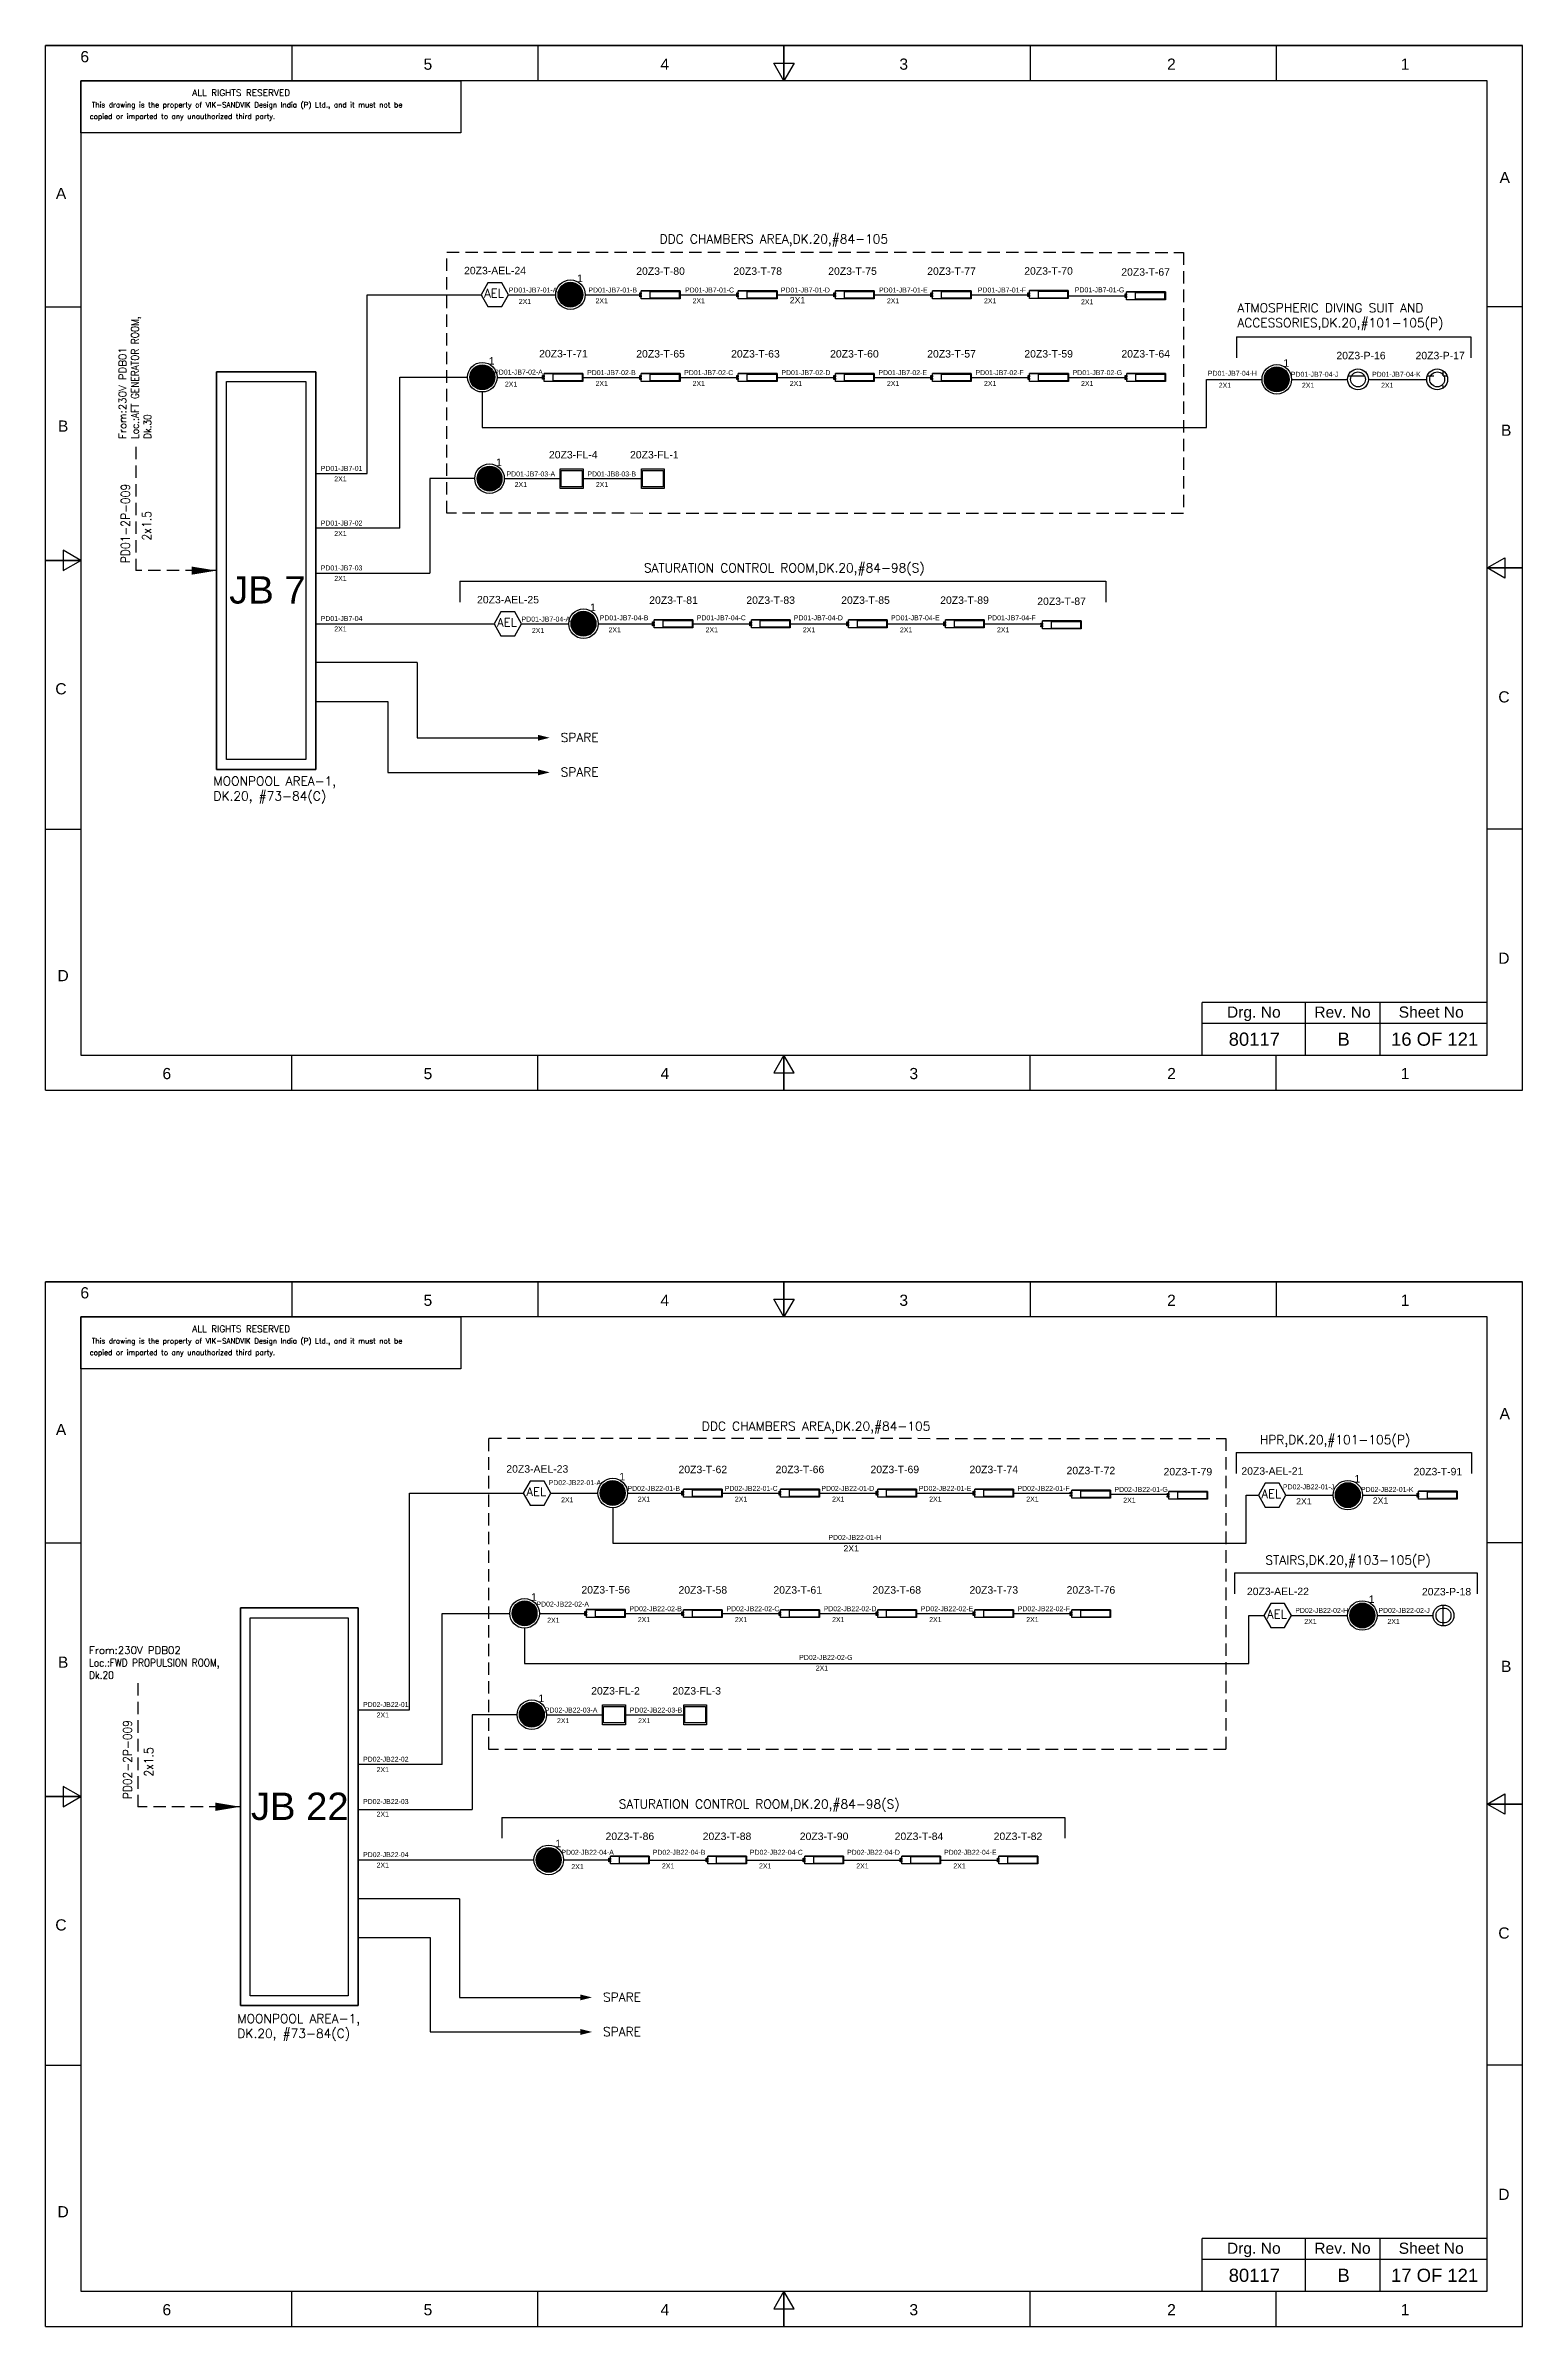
# Model space of a CAD drawing. Header units: inches. Extents: x -3311 to 1429, y -713 to 2436.
# Drawn here: x -1405.6 to -1108.6, y 1612.5 to 2071.1 of the extents above; entities that cross this region are included whole.
import ezdxf
from ezdxf.enums import TextEntityAlignment as Align

# ---------------------------------------------------------------- set-up
doc = ezdxf.new("R2010")
doc.units = ezdxf.units.IN
doc.linetypes.add('HIDDEN', pattern=[0.375, 0.25, -0.125])
doc.linetypes.add('SOLID', pattern=[0])
for name, color, linetype, lineweight in [('ELEC_TXT-025', 1, 'Continuous', 25), ('HEL-025', 1, 'Continuous', 25), ('HEL-035', 2, 'Continuous', 35)]:
    doc.layers.add(name, color=color, linetype=linetype, lineweight=lineweight)
doc.layers.add('LINE', color=3, linetype='SOLID')
doc.styles.add('_NORMAL', font='arial.ttf')
doc.styles.add('ROMANS', font='simplex.shx', dxfattribs={"width": 0.88})
doc.styles.get("Standard").update_dxf_attribs({"font": 'arial.ttf'})
doc.dimstyles.get("Standard").update_dxf_attribs({"dimtxt": 0.18, "dimasz": 0.18, "dimexe": 0.18, "dimexo": 0.0625, "dimgap": 0.09, "dimtad": 0, "dimtih": 1, "dimtoh": 1, "dimdec": 4, "dimzin": 0, "dimdsep": 46, "dimtxsty": 'Standard', "dimcen": 0.09, "dimadec": 0, "dimazin": 0, "dimtfac": 1, "dimtdec": 4, "dimtofl": 0, "dimtmove": 0, "dimatfit": 3, "dimfxl": 1, "dimtolj": 1, "dimtzin": 0, "dimarcsym": 0})
pattern_1 = [(0, (0, 0), (0, 6.985), [5.08, -1.905]), (90, (0, 0), (-6.985, 4e-16), [5.08, -1.905])]

# ---------------------------------------------------------------- blocks, each defined once
blk = doc.blocks.new('FIXED_KEY_SWITCH')
h = blk.add_hatch(color=1)
h.dxf.hatch_style = 1
edge = h.paths.add_edge_path()
edge.add_arc((848.13, 1737.46), 2.5, 0, 360)
at = {"color": 1}
blk.add_circle((848.13, 1737.46), 2.5, dxfattribs=at)
at = {"color": 7, "insert": (849.44, 1741.5), "char_height": 1.5, "attachment_point": 1, "style": '_NORMAL'}
blk.add_mtext_dynamic_manual_height_columns('1', width=1.5, gutter_width=7.5, heights=[0], dxfattribs=at)
blk = doc.blocks.new('SWT')
blk.add_blockref('FIXED_KEY_SWITCH', (0, 0))
blk.add_attdef('TAG_NO', (844.55, 1741.11), '', height=1.5)
blk = doc.blocks.new('2A')
at = {"color": 7, "lineweight": -3, "ltscale": 2.5}
blk.add_line((790.02, 1997.62, -0.03), (782.23, 1997.62, -0.03), dxfattribs=at)
at = {"color": 7, "lineweight": -3, "ltscale": 2.5, "elevation": -0.03}
for points in [[(781.91, 1997.21), (782.23, 1997.21), (782.23, 1996.94), (781.91, 1996.94)], [(781.91, 1996.7), (782.23, 1996.7), (782.23, 1996.44), (781.91, 1996.44)], [(782.23, 1997.62), (790.02, 1997.62), (790.02, 1996.02), (782.23, 1996.02)], [(784.03, 1997.5), (789.88, 1997.5), (789.88, 1996.14), (784.03, 1996.14)]]:
    blk.add_lwpolyline(points, close=True, dxfattribs=at)
blk = doc.blocks.new('LED TUBE LIGHT 30W')
blk.add_blockref('2A', (179.91, -357.89))
blk.add_attdef('TAG_NO.', (962.52, 1642.97), '', height=1.5)
blk = doc.blocks.new('AEL')
at = {"color": 4}
blk.add_lwpolyline([(989.98, -190.09), (992.75, -190.09), (994.14, -187.69), (992.75, -185.28), (989.98, -185.28), (988.59, -187.69)], close=True, dxfattribs=at)
at = {"color": 4, "style": 'ROMANS'}
blk.add_text('AEL', height=1.725, dxfattribs=at).set_placement((989.2, -188.27))
blk = doc.blocks.new('AEL_L')
blk.add_blockref('AEL', (0, 0))
blk.add_attdef('TAG_NO', (986.55, -183.59), '', height=1.5)
blk = doc.blocks.new('13')
for points in [[(436.88, 1959.44), (441.46, 1959.44), (441.46, 1955.44), (436.88, 1955.44)], [(437.07, 1959.08), (441.26, 1959.08), (441.26, 1955.8), (437.07, 1955.8)]]:
    blk.add_lwpolyline(points, close=True)
blk = doc.blocks.new('LED FLOOD LIGHT 100W')
blk.add_blockref('13', (5123.55, -712.19))
blk.add_attdef('TAG_NO', (5558.98, 1249.67), '', height=1.5)
blk = doc.blocks.new('1')
h = blk.add_hatch()
h.set_pattern_fill('ANGLE', color=6)
h.set_pattern_definition(pattern_1)
h.paths.add_polyline_path([(303.23, 2044.43, 1), (306.22, 2044.43, 1)], flags=0)
h.paths.add_polyline_path([(302.63, 2044.43, 1), (306.83, 2044.43, 1)])
h.paths.add_polyline_path([(306.22, 2044.43, -1), (303.23, 2044.43, -1)], flags=16)
h = blk.add_hatch()
h.set_pattern_fill('ANGLE', color=6)
h.set_pattern_definition(pattern_1)
h.paths.add_polyline_path([(303.23, 2044.43, 1), (306.22, 2044.43, 1)])
at = {"color": 6}
for radius in [2.1, 1.5]:
    blk.add_circle((304.73, 2044.43), radius, dxfattribs=at)
blk = doc.blocks.new('LED PENDENT LIGHT 15W')
blk.add_blockref('1', (0, 0))
blk.add_attdef('TAG_NO', (301.63, 2048.1), '', height=1.5)
blk = doc.blocks.new('fr')
at = {"color": 7, "linetype": 'Continuous'}
for p, q in [((33763.99, 4500.4), (33466.99, 4500.4)), ((33466.99, 4500.4), (33763.99, 4500.4)), ((33466.99, 4290.33), (33466.99, 4500.4)), ((33516.49, 4500.4), (33516.49, 4493.33)), ((33565.99, 4500.4), (33565.99, 4493.33)), ((33615.49, 4500.4), (33615.49, 4493.33)), ((33615.49, 4493.33), (33615.49, 4500.4)), ((33615.49, 4500.4), (33615.49, 4493.33)), ((33664.99, 4500.4), (33664.99, 4493.33)), ((33714.49, 4500.4), (33714.49, 4493.33)), ((33763.99, 4290.33), (33763.99, 4500.4)), ((33763.99, 4290.33), (33763.99, 4500.4)), ((33615.49, 4493.33), (33613.45, 4496.87)), ((33613.45, 4496.87), (33617.53, 4496.87)), ((33617.53, 4496.87), (33615.49, 4493.33)), ((33756.92, 4493.33), (33474.06, 4493.33)), ((33474.06, 4493.33), (33474.06, 4297.41)), ((33756.92, 4297.41), (33756.92, 4493.33)), ((33466.99, 4447.89), (33474.06, 4447.89)), ((33763.99, 4447.89), (33756.92, 4447.89)), ((33474.06, 4396.87), (33470.53, 4398.91)), ((33470.53, 4398.91), (33470.53, 4394.83)), ((33466.99, 4396.87), (33474.06, 4396.87)), ((33474.06, 4396.87), (33466.99, 4396.87)), ((33466.99, 4396.87), (33474.06, 4396.87)), ((33470.53, 4394.83), (33474.06, 4396.87)), ((33756.92, 4395.37), (33760.45, 4397.41)), ((33763.99, 4395.37), (33756.92, 4395.37)), ((33760.45, 4393.33), (33756.92, 4395.37)), ((33756.92, 4395.37), (33763.99, 4395.37)), ((33763.99, 4395.37), (33756.92, 4395.37)), ((33760.45, 4397.41), (33760.45, 4393.33)), ((33466.99, 4342.85), (33474.06, 4342.85)), ((33763.99, 4342.85), (33756.92, 4342.85)), ((33474.06, 4297.41), (33756.92, 4297.41)), ((33516.49, 4290.33), (33516.49, 4297.41)), ((33565.99, 4290.33), (33565.99, 4297.41)), ((33615.49, 4297.41), (33613.45, 4293.87)), ((33613.45, 4293.87), (33617.53, 4293.87)), ((33615.49, 4290.33), (33615.49, 4297.41)), ((33617.53, 4293.87), (33615.49, 4297.41)), ((33615.49, 4297.41), (33615.49, 4290.33)), ((33615.49, 4290.33), (33615.49, 4297.41)), ((33664.99, 4290.33), (33664.99, 4297.41)), ((33714.49, 4290.33), (33714.49, 4297.41)), ((33466.99, 4290.33), (33763.99, 4290.33)), ((33466.99, 4290.33), (33763.99, 4290.33))]:
    blk.add_line(p, q, dxfattribs=at)
at = {"color": 7, "style": '_NORMAL'}
for s, p in [('6', (33474.86, 4498.18)), ('5', (33543.88, 4496.68)), ('4', (33591.52, 4496.68)), ('3', (33639.57, 4496.68)), ('2', (33693.41, 4496.68)), ('1', (33740.39, 4496.68)), ('A', (33760.45, 4473.88)), ('A', (33470.1, 4470.68)), ('B', (33470.52, 4423.9)), ('B', (33760.74, 4423.06)), ('C', (33470.08, 4371.07)), ('C', (33760.29, 4369.44)), ('D', (33760.27, 4316.89)), ('D', (33470.51, 4313.39)), ('6', (33491.37, 4293.69)), ('5', (33543.89, 4293.69)), ('4', (33591.53, 4293.69)), ('3', (33641.59, 4293.69)), ('2', (33693.43, 4293.69)), ('1', (33740.41, 4293.69))]:
    blk.add_text(s, height=2.25, dxfattribs=at).set_placement(p, align=Align.MIDDLE_CENTER)
blk = doc.blocks.new('A$C4BAD7D21')
at = {"layer": 'HEL-025'}
blk.add_lwpolyline([(-34000, 0), (-34000, 2086), (-18714, 2086), (-18714, 0)], close=True, dxfattribs=at)
at = {"layer": 'HEL-025', "style": 'ROMANS'}
for s, p in [('This drawing is the property of VIK-SANDVIK Design India (P) Ltd., and it must not be', (-33558, 1016)), (' copied or imparted to any unauthorized third party.', (-33785, 550))]:
    blk.add_text(s, height=210, dxfattribs=at).set_placement(p)
at = {"layer": 'HEL-035', "style": 'ROMANS'}
blk.add_text('     ALL RIGHTS RESERVED', height=262.5, dxfattribs=at).set_placement((-30497, 1476))

msp = doc.modelspace()

# ---------------------------------------------------------------- linework, layer by layer
for p, q in [((-1340.98, 1985.06), (-1340.98, 2021.05)), ((-1166.17, 2012.57, -0.03), (-1119.03, 2012.57, -0.03)), ((-1317.82, 2001.47), (-1317.82, 1994.37)), ((-1172.17, 1994.37), (-1172.17, 2004.02)), ((-1317.82, 1994.37), (-1172.17, 1994.37)), ((-1319.34, 1984.06, -0.02), (-1328.37, 1984.06, -0.02)), ((-1328.37, 1984.06, -0.02), (-1328.37, 1965.04, -0.02)), ((-1322.37, 1963.42, -0.03), (-1192.39, 1963.42, -0.03)), ((-1330.91, 1947.07), (-1351.29, 1947.07)), ((-1166.24, 1788.19, -0.08), (-1118.88, 1788.19, -0.08)), ((-1332.47, 1736.48), (-1332.47, 1780.07, 0.05)), ((-1164.17, 1769.99, -0.05), (-1164.17, 1779.64, -0.05)), ((-1291.59, 1777.09, -0.03), (-1291.59, 1769.99, -0.03)), ((-1291.59, 1769.99, -0.03), (-1164.17, 1769.99, -0.05)), ((-1166.52, 1763.99, -0.03), (-1117.76, 1763.99, -0.03)), ((-1309.32, 1752.89), (-1309.32, 1745.79)), ((-1163.67, 1745.79), (-1163.67, 1755.44)), ((-1309.32, 1745.79), (-1163.67, 1745.79)), ((-1310.84, 1735.48, -0.02), (-1319.87, 1735.48, -0.02)), ((-1319.87, 1735.48, -0.02), (-1319.87, 1716.46, -0.02)), ((-1313.87, 1714.84, -0.03), (-1200.69, 1714.84, -0.03)), ((-1322.41, 1698.49), (-1342.79, 1698.49))]:
    msp.add_line(p, q)
at = {"color": 7, "linetype": 'Continuous'}
for p, q in [((-1115.72, 1878.73), (-1173.04, 1878.73)), ((-1173.04, 1868.14), (-1173.04, 1878.73)), ((-1152.26, 1868.14), (-1152.26, 1878.73)), ((-1137.25, 1868.14), (-1137.25, 1878.73)), ((-1173.04, 1874.55), (-1115.72, 1874.55)), ((-1115.72, 1630.15), (-1173.04, 1630.15)), ((-1173.04, 1619.56), (-1173.04, 1630.15)), ((-1152.26, 1619.56), (-1152.26, 1630.15)), ((-1137.25, 1619.56), (-1137.25, 1630.15)), ((-1173.04, 1625.97), (-1115.72, 1625.97))]:
    msp.add_line(p, q, dxfattribs=at)
at = {"linetype": 'HIDDEN', "ltscale": 10, "elevation": -0.03}
for points in [[(-1324.98, 2029.6), (-1176.79, 2029.56), (-1176.79, 1977.05), (-1324.98, 1977.09)], [(-1316.48, 1791.09), (-1168.28, 1791.05), (-1168.28, 1728.47), (-1316.48, 1728.51)]]:
    msp.add_lwpolyline(points, close=True, dxfattribs=at)
at = {"linetype": 'HIDDEN', "ltscale": 10}
for points in [[(-1387.5, 1990.44), (-1387.5, 1965.56)], [(-1387.09, 1741.86), (-1387.09, 1716.98)]]:
    msp.add_lwpolyline(points, dxfattribs=at)
for points in [[(-1306.61, 1931.95, 1.18, 0, 0), (-1304.25, 1931.95, 0, 0, 0)], [(-1306.61, 1924.99, 1.18, 0, 0), (-1304.25, 1924.99, 0, 0, 0)], [(-1298.11, 1678.64, 1.18, 0, 0), (-1295.75, 1678.64, 0, 0, 0)], [(-1298.11, 1671.69, 1.18, 0, 0), (-1295.75, 1671.69, 0, 0, 0)]]:
    msp.add_lwpolyline(points, format="xyseb")
at = {"layer": 'LINE', "color": 0}
for p, q in [((-1340.98, 2021.05, 0.05), (-1318.08, 2021.05)), ((-1312.52, 2021.05), (-1303.06, 2021.05, -0.03)), ((-1297.11, 2021.02, -0.03), (-1285.86, 2021.02, -0.05)), ((-1278.06, 2021.02, -0.05), (-1266.33, 2021.02, -0.08)), ((-1258.54, 2021.02, -0.08), (-1246.81, 2021.02, -0.11)), ((-1239.01, 2021.02, -0.11), (-1227.28, 2021.02, -0.14)), ((-1219.48, 2021.02, -0.14), (-1207.75, 2021.02, -0.16)), ((-1199.97, 2020.8, -0.16), (-1188.24, 2020.8, -0.19)), ((-1166.17, 2012.57, -0.03), (-1166.17, 2008.38, -0.03)), ((-1119.03, 2012.57, -0.03), (-1119.03, 2008.38, -0.03)), ((-1371.29, 2005.56), (-1371.29, 1925.56)), ((-1351.29, 2005.56), (-1371.29, 2005.56)), ((-1351.29, 1925.56), (-1351.29, 2005.56)), ((-1334.4, 1974.07), (-1334.4, 2004.45)), ((-1334.4, 2004.45, 0.03), (-1320.8, 2004.45, 0)), ((-1314.85, 2004.42, 0), (-1305.39, 2004.42, -0.03)), ((-1297.59, 2004.39, -0.03), (-1285.86, 2004.39, -0.05)), ((-1278.06, 2004.39, -0.05), (-1266.33, 2004.39, -0.08)), ((-1258.54, 2004.39, -0.08), (-1246.81, 2004.39, -0.11)), ((-1239.01, 2004.39, -0.11), (-1227.28, 2004.39, -0.14)), ((-1219.48, 2004.39, -0.14), (-1207.75, 2004.39, -0.16)), ((-1199.95, 2004.39, -0.16), (-1188.23, 2004.39, -0.19)), ((-1172.17, 2004.02, 0), (-1161.02, 2004.02, -0.03)), ((-1155.07, 2004.02, -0.03), (-1143.81, 2004.02, -0.05)), ((-1139.61, 2004.02, -0.05), (-1127.89, 2004.02, -0.08)), ((-1351.29, 1985.06), (-1340.98, 1985.06)), ((-1313.39, 1984.06, -0.02), (-1302.14, 1984.06, -0.05)), ((-1297.55, 1984.06, -0.05), (-1285.82, 1984.06, -0.07)), ((-1334.4, 1974.07), (-1351.29, 1974.07)), ((-1351.29, 1965.04, 0.06), (-1328.37, 1965.04, 0.02)), ((-1322.37, 1963.42, -0.03), (-1322.37, 1959.24, -0.03)), ((-1192.39, 1963.42, -0.03), (-1192.39, 1959.24, -0.03)), ((-1351.29, 1954.88), (-1315.46, 1954.88)), ((-1309.91, 1954.88), (-1300.45, 1954.88, -0.03)), ((-1294.5, 1954.85, -0.03), (-1283.24, 1954.85, -0.05)), ((-1275.45, 1954.85, -0.05), (-1263.72, 1954.85, -0.08)), ((-1255.92, 1954.85, -0.08), (-1244.19, 1954.85, -0.11)), ((-1236.39, 1954.85, -0.11), (-1224.66, 1954.85, -0.14)), ((-1216.87, 1954.85, -0.14), (-1205.14, 1954.85, -0.16)), ((-1330.91, 1947.07), (-1330.91, 1931.95)), ((-1351.29, 1939.27), (-1336.83, 1939.27)), ((-1336.83, 1939.27), (-1336.83, 1924.99)), ((-1330.91, 1931.95), (-1306.52, 1931.95)), ((-1371.29, 1925.56), (-1351.29, 1925.56)), ((-1336.83, 1924.99), (-1306.52, 1924.99)), ((-1166.24, 1788.19, -0.08), (-1166.24, 1784, -0.08)), ((-1118.88, 1788.19, -0.08), (-1118.88, 1784, -0.08)), ((-1332.47, 1780.07, 0.05), (-1309.58, 1780.07)), ((-1304.02, 1780.07), (-1294.56, 1780.07, -0.03)), ((-1288.61, 1780.04, -0.03), (-1277.36, 1780.04, -0.05)), ((-1269.56, 1780.04, -0.05), (-1257.83, 1780.04, -0.08)), ((-1250.03, 1780.04, -0.08), (-1238.3, 1780.04, -0.11)), ((-1230.51, 1780.04, -0.11), (-1218.78, 1780.04, -0.14)), ((-1210.98, 1780.04, -0.14), (-1199.25, 1780.04, -0.16)), ((-1191.46, 1779.82, -0.16), (-1179.74, 1779.82, -0.19)), ((-1164.17, 1779.64, -0.05), (-1161.74, 1779.64, -0.08)), ((-1156.19, 1779.64, -0.08), (-1146.73, 1779.64, -0.1)), ((-1140.78, 1779.61, -0.11), (-1129.53, 1779.61, -0.13)), ((-1166.52, 1763.99, -0.03), (-1166.52, 1759.8, -0.03)), ((-1117.76, 1763.99, -0.03), (-1117.76, 1759.8, -0.03)), ((-1366.48, 1756.98), (-1366.48, 1676.98)), ((-1342.79, 1756.98), (-1366.48, 1756.98)), ((-1342.79, 1676.98), (-1342.79, 1756.98)), ((-1325.9, 1725.48), (-1325.9, 1755.86)), ((-1325.9, 1755.86, 0.03), (-1312.29, 1755.86, 0)), ((-1306.35, 1755.84, 0), (-1296.89, 1755.84, -0.03)), ((-1289.09, 1755.81, -0.03), (-1277.36, 1755.81, -0.05)), ((-1269.56, 1755.81, -0.05), (-1257.83, 1755.81, -0.08)), ((-1250.03, 1755.81, -0.08), (-1238.3, 1755.81, -0.11)), ((-1230.51, 1755.81, -0.11), (-1218.78, 1755.81, -0.14)), ((-1210.98, 1755.81, -0.14), (-1199.25, 1755.81, -0.16)), ((-1163.67, 1755.44), (-1160.62, 1755.44, -0.02)), ((-1155.07, 1755.44, -0.02), (-1143.81, 1755.44, -0.05)), ((-1137.87, 1755.44, -0.05), (-1126.61, 1755.44, -0.08)), ((-1342.79, 1736.48), (-1332.47, 1736.48)), ((-1304.89, 1735.48, -0.02), (-1293.63, 1735.48, -0.05)), ((-1289.05, 1735.48, -0.05), (-1277.32, 1735.48, -0.07)), ((-1325.9, 1725.48), (-1342.79, 1725.48)), ((-1342.79, 1716.46, 0.06), (-1319.87, 1716.46, 0.02)), ((-1313.87, 1714.84, -0.03), (-1313.87, 1710.65, -0.03)), ((-1200.69, 1714.84, -0.03), (-1200.69, 1710.65, -0.03)), ((-1342.79, 1706.29), (-1307.43, 1706.29)), ((-1301.49, 1706.29, 0), (-1292.02, 1706.29, -0.03)), ((-1284.23, 1706.27, -0.05), (-1272.5, 1706.27, -0.08)), ((-1264.7, 1706.27, -0.08), (-1252.97, 1706.27, -0.11)), ((-1245.17, 1706.27, -0.11), (-1233.44, 1706.27, -0.14)), ((-1225.65, 1706.27, -0.14), (-1213.92, 1706.27, -0.16)), ((-1322.41, 1698.49), (-1322.41, 1678.64)), ((-1342.79, 1690.69), (-1328.33, 1690.69)), ((-1328.33, 1690.69), (-1328.33, 1671.69)), ((-1366.48, 1676.98), (-1342.79, 1676.98)), ((-1322.41, 1678.64), (-1298.02, 1678.64)), ((-1328.33, 1671.69), (-1298.02, 1671.69))]:
    msp.add_line(p, q, dxfattribs=at)
for points in [[(-1371.29, 2005.56), (-1351.29, 2005.56), (-1351.29, 1925.56), (-1371.29, 1925.56)], [(-1369.29, 2003.56), (-1353.29, 2003.56), (-1353.29, 1927.56), (-1369.29, 1927.56)], [(-1366.48, 1756.98), (-1342.79, 1756.98), (-1342.79, 1676.98), (-1366.48, 1676.98)], [(-1364.48, 1754.98), (-1344.79, 1754.98), (-1344.79, 1678.98), (-1364.48, 1678.98)]]:
    msp.add_lwpolyline(points, close=True, dxfattribs=at)
for centre in [(-1300.09, 2021.05, -0.03), (-1317.82, 2004.45), (-1158.04, 2004.02, -0.03), (-1316.36, 1984.06, -0.02), (-1297.47, 1954.88, -0.03), (-1291.59, 1780.07, -0.03), (-1143.75, 1779.64, -0.1), (-1309.32, 1755.86), (-1140.84, 1755.44, -0.05), (-1307.86, 1735.48, -0.02), (-1304.46, 1706.29)]:
    msp.add_circle(centre, 2.97, dxfattribs=at)

# ---------------------------------------------------------------- block references
for name, p in [('fr', (-34872.64, -2429.27)), ('SWT', (-2148.22, 283.59, -0.03)), ('SWT', (-2165.95, 266.99)), ('SWT', (-2006.17, 266.56, -0.03)), ('SWT', (-2164.49, 246.6, -0.02)), ('SWT', (-2145.6, 217.42, -0.03)), ('fr', (-34872.64, -2677.85)), ('SWT', (-2139.72, 42.61, -0.03)), ('SWT', (-1991.88, 42.18, -0.1)), ('SWT', (-2157.45, 18.41)), ('SWT', (-1988.97, 17.98, -0.05)), ('SWT', (-2155.99, -1.98, -0.02)), ('SWT', (-2152.59, -31.16))]:
    msp.add_blockref(name, p)
ref = msp.add_blockref('AEL_L', (-2306.66, 2208.74))
ref.add_attrib('TAG_NO', '20Z3-AEL-24', (-1321.49, 2025.15), dxfattribs={"color": 4, "height": 1.5})
ref = msp.add_blockref('LED TUBE LIGHT 30W', (-2247.99, 382.09, -0.03))
ref.add_attrib('TAG_NO.', '20Z3-T-80', (-1286.86, 2025.04, -0.03), dxfattribs={"height": 1.5})
ref = msp.add_blockref('LED TUBE LIGHT 30W', (-2228.47, 382.09, -0.05))
ref.add_attrib('TAG_NO.', '20Z3-T-78', (-1267.33, 2025.04, -0.05), dxfattribs={"height": 1.5})
ref = msp.add_blockref('LED TUBE LIGHT 30W', (-2208.94, 382.09, -0.08))
ref.add_attrib('TAG_NO.', '20Z3-T-75', (-1248.25, 2025.04, -0.08), dxfattribs={"height": 1.5})
ref = msp.add_blockref('LED TUBE LIGHT 30W', (-2189.41, 382.09, -0.11))
ref.add_attrib('TAG_NO.', '20Z3-T-77', (-1228.34, 2025.04, -0.11), dxfattribs={"height": 1.5})
ref = msp.add_blockref('LED TUBE LIGHT 30W', (-2169.9, 382.13, -0.14))
ref.add_attrib('TAG_NO.', '20Z3-T-70', (-1208.83, 2025.07, -0.14), dxfattribs={"height": 1.5})
ref = msp.add_blockref('LED TUBE LIGHT 30W', (-2150.38, 381.91, -0.16))
ref.add_attrib('TAG_NO.', '20Z3-T-67', (-1189.31, 2024.86, -0.16), dxfattribs={"height": 1.5})
ref = msp.add_blockref('LED TUBE LIGHT 30W', (-2267.52, 365.49))
ref.add_attrib('TAG_NO.', '20Z3-T-71', (-1306.39, 2008.44), dxfattribs={"height": 1.5})
ref = msp.add_blockref('LED TUBE LIGHT 30W', (-2247.99, 365.46, -0.03))
ref.add_attrib('TAG_NO.', '20Z3-T-65', (-1286.86, 2008.41, -0.03), dxfattribs={"height": 1.5})
ref = msp.add_blockref('LED TUBE LIGHT 30W', (-2228.47, 365.46, -0.05))
ref.add_attrib('TAG_NO.', '20Z3-T-63', (-1267.78, 2008.41, -0.05), dxfattribs={"height": 1.5})
ref = msp.add_blockref('LED TUBE LIGHT 30W', (-2208.94, 365.46, -0.08))
ref.add_attrib('TAG_NO.', '20Z3-T-60', (-1247.87, 2008.41, -0.08), dxfattribs={"height": 1.5})
ref = msp.add_blockref('LED TUBE LIGHT 30W', (-2189.41, 365.46, -0.11))
ref.add_attrib('TAG_NO.', '20Z3-T-57', (-1228.34, 2008.41, -0.11), dxfattribs={"height": 1.5})
ref = msp.add_blockref('LED TUBE LIGHT 30W', (-2169.88, 365.46, -0.14))
ref.add_attrib('TAG_NO.', '20Z3-T-59', (-1208.81, 2008.41, -0.14), dxfattribs={"height": 1.5})
ref = msp.add_blockref('LED TUBE LIGHT 30W', (-2150.36, 365.46, -0.16))
ref.add_attrib('TAG_NO.', '20Z3-T-64', (-1189.29, 2008.41, -0.16), dxfattribs={"height": 1.5})
ref = msp.add_blockref('LED PENDENT LIGHT 15W', (-1446.44, -40.41, -0.05))
ref.add_attrib('TAG_NO', '20Z3-P-16', (-1146.05, 2008.06, -0.05), dxfattribs={"height": 1.5})
ref = msp.add_blockref('LED PENDENT LIGHT 15W', (-1430.51, -40.41, -0.08))
ref.add_attrib('TAG_NO', '20Z3-P-17', (-1130.13, 2008.06, -0.08), dxfattribs={"height": 1.5})
ref = msp.add_blockref('LED FLOOD LIGHT 100W', (-6862.56, 738.81, -0.05))
ref.add_attrib('TAG_NO', '20Z3-FL-4', (-1304.42, 1988.12, -0.05), dxfattribs={"height": 1.5})
ref = msp.add_blockref('LED FLOOD LIGHT 100W', (-6846.24, 738.81, -0.07))
ref.add_attrib('TAG_NO', '20Z3-FL-1', (-1288.11, 1988.12, -0.07), dxfattribs={"height": 1.5})
ref = msp.add_blockref('AEL_L', (-2304.05, 2142.56))
ref.add_attrib('TAG_NO', '20Z3-AEL-25', (-1318.88, 1958.97), dxfattribs={"color": 4, "height": 1.5})
ref = msp.add_blockref('LED TUBE LIGHT 30W', (-2245.38, 315.92, -0.03))
ref.add_attrib('TAG_NO.', '20Z3-T-81', (-1284.25, 1958.87, -0.03), dxfattribs={"height": 1.5})
ref = msp.add_blockref('LED TUBE LIGHT 30W', (-2225.85, 315.92, -0.05))
ref.add_attrib('TAG_NO.', '20Z3-T-83', (-1264.72, 1958.87, -0.05), dxfattribs={"height": 1.5})
ref = msp.add_blockref('LED TUBE LIGHT 30W', (-2206.32, 315.92, -0.08))
ref.add_attrib('TAG_NO.', '20Z3-T-85', (-1245.64, 1958.87, -0.08), dxfattribs={"height": 1.5})
ref = msp.add_blockref('LED TUBE LIGHT 30W', (-2186.8, 315.92, -0.11))
ref.add_attrib('TAG_NO.', '20Z3-T-89', (-1225.73, 1958.87, -0.11), dxfattribs={"height": 1.5})
ref = msp.add_blockref('LED TUBE LIGHT 30W', (-2167.28, 315.7, -0.14))
ref.add_attrib('TAG_NO.', '20Z3-T-87', (-1206.21, 1958.65, -0.14), dxfattribs={"height": 1.5})
ref = msp.add_blockref('AEL_L', (-2298.16, 1967.75))
ref.add_attrib('TAG_NO', '20Z3-AEL-23', (-1312.99, 1784.16), dxfattribs={"color": 4, "height": 1.5})
ref = msp.add_blockref('LED TUBE LIGHT 30W', (-2239.49, 141.11, -0.03))
ref.add_attrib('TAG_NO.', '20Z3-T-62', (-1278.36, 1784.06, -0.03), dxfattribs={"height": 1.5})
ref = msp.add_blockref('LED TUBE LIGHT 30W', (-2219.96, 141.11, -0.05))
ref.add_attrib('TAG_NO.', '20Z3-T-66', (-1258.83, 1784.06, -0.05), dxfattribs={"height": 1.5})
ref = msp.add_blockref('LED TUBE LIGHT 30W', (-2200.44, 141.11, -0.08))
ref.add_attrib('TAG_NO.', '20Z3-T-69', (-1239.75, 1784.06, -0.08), dxfattribs={"height": 1.5})
ref = msp.add_blockref('LED TUBE LIGHT 30W', (-2180.91, 141.11, -0.11))
ref.add_attrib('TAG_NO.', '20Z3-T-74', (-1219.84, 1784.06, -0.11), dxfattribs={"height": 1.5})
ref = msp.add_blockref('LED TUBE LIGHT 30W', (-2161.39, 140.89, -0.14))
ref.add_attrib('TAG_NO.', '20Z3-T-72', (-1200.32, 1783.84, -0.14), dxfattribs={"height": 1.5})
ref = msp.add_blockref('LED TUBE LIGHT 30W', (-2141.88, 140.67, -0.16))
ref.add_attrib('TAG_NO.', '20Z3-T-79', (-1180.81, 1783.62, -0.16), dxfattribs={"height": 1.5})
ref = msp.add_blockref('AEL_L', (-2150.33, 1967.33, -0.08))
ref.add_attrib('TAG_NO', '20Z3-AEL-21', (-1165.16, 1783.74, -0.08), dxfattribs={"color": 4, "height": 1.5})
ref = msp.add_blockref('LED TUBE LIGHT 30W', (-2091.66, 140.69, -0.1))
ref.add_attrib('TAG_NO.', '20Z3-T-91', (-1130.53, 1783.63, -0.1), dxfattribs={"height": 1.5})
ref = msp.add_blockref('LED TUBE LIGHT 30W', (-2259.02, 116.91))
ref.add_attrib('TAG_NO.', '20Z3-T-56', (-1297.89, 1759.86), dxfattribs={"height": 1.5})
ref = msp.add_blockref('LED TUBE LIGHT 30W', (-2239.49, 116.88, -0.03))
ref.add_attrib('TAG_NO.', '20Z3-T-58', (-1278.36, 1759.83, -0.03), dxfattribs={"height": 1.5})
ref = msp.add_blockref('LED TUBE LIGHT 30W', (-2219.96, 116.88, -0.05))
ref.add_attrib('TAG_NO.', '20Z3-T-61', (-1259.28, 1759.83, -0.05), dxfattribs={"height": 1.5})
ref = msp.add_blockref('LED TUBE LIGHT 30W', (-2200.44, 116.88, -0.08))
ref.add_attrib('TAG_NO.', '20Z3-T-68', (-1239.37, 1759.83, -0.08), dxfattribs={"height": 1.5})
ref = msp.add_blockref('LED TUBE LIGHT 30W', (-2180.91, 116.88, -0.11))
ref.add_attrib('TAG_NO.', '20Z3-T-73', (-1219.84, 1759.83, -0.11), dxfattribs={"height": 1.5})
ref = msp.add_blockref('LED TUBE LIGHT 30W', (-2161.38, 116.88, -0.14))
ref.add_attrib('TAG_NO.', '20Z3-T-76', (-1200.31, 1759.83, -0.14), dxfattribs={"height": 1.5})
ref = msp.add_blockref('AEL_L', (-2149.21, 1943.13, -0.02))
ref.add_attrib('TAG_NO', '20Z3-AEL-22', (-1164.04, 1759.54, -0.02), dxfattribs={"color": 4, "height": 1.5})
ref = msp.add_blockref('LED PENDENT LIGHT 15W', (-1429.24, -288.99, -0.08))
ref.add_attrib('TAG_NO', '20Z3-P-18', (-1128.85, 1759.48, -0.08), dxfattribs={"height": 1.5})
ref = msp.add_blockref('LED FLOOD LIGHT 100W', (-6854.06, 490.23, -0.05))
ref.add_attrib('TAG_NO', '20Z3-FL-2', (-1295.92, 1739.54, -0.05), dxfattribs={"height": 1.5})
ref = msp.add_blockref('LED FLOOD LIGHT 100W', (-6837.74, 490.23, -0.07))
ref.add_attrib('TAG_NO', '20Z3-FL-3', (-1279.6, 1739.54, -0.07), dxfattribs={"height": 1.5})
ref = msp.add_blockref('LED TUBE LIGHT 30W', (-2254.16, 67.34, -0.03))
ref.add_attrib('TAG_NO.', '20Z3-T-86', (-1293.03, 1710.29, -0.03), dxfattribs={"height": 1.5})
ref = msp.add_blockref('LED TUBE LIGHT 30W', (-2234.63, 67.34, -0.05))
ref.add_attrib('TAG_NO.', '20Z3-T-88', (-1273.5, 1710.29, -0.05), dxfattribs={"height": 1.5})
ref = msp.add_blockref('LED TUBE LIGHT 30W', (-2215.1, 67.34, -0.08))
ref.add_attrib('TAG_NO.', '20Z3-T-90', (-1253.97, 1710.29, -0.08), dxfattribs={"height": 1.5})
ref = msp.add_blockref('LED TUBE LIGHT 30W', (-2195.58, 67.34, -0.11))
ref.add_attrib('TAG_NO.', '20Z3-T-84', (-1234.89, 1710.29, -0.11), dxfattribs={"height": 1.5})
ref = msp.add_blockref('LED TUBE LIGHT 30W', (-2176.05, 67.34, -0.14))
ref.add_attrib('TAG_NO.', '20Z3-T-82', (-1214.98, 1710.29, -0.14), dxfattribs={"height": 1.5})
at = {"layer": 'ELEC_TXT-025', "color": 0, "xscale": 0.005, "yscale": 0.005, "zscale": 0.005}
for p in [(-1228.57, 2053.63), (-1228.57, 1805.05)]:
    msp.add_blockref('A$C4BAD7D21', p, dxfattribs=at)

# ---------------------------------------------------------------- texts
at = {"color": 7}
for s, height, p in [('PD01-JB7-01-A', 1, (-1312.51, 2021.49, 0.03)), ('2X1', 1, (-1310.48, 2019.19)), ('PD01-JB7-01-B', 1, (-1296.49, 2021.49, 0.03)), ('2X1', 1, (-1295.05, 2019.33, -0.03)), ('PD01-JB7-01-C', 1, (-1277.05, 2021.49, 0.03)), ('2X1', 1, (-1275.53, 2019.33, -0.05)), ('PD01-JB7-01-D', 1, (-1257.77, 2021.49, 0.03)), ('2X1', 1.25, (-1255.98, 2019.33, -0.08)), ('PD01-JB7-01-E', 1, (-1238.03, 2021.49, 0.03)), ('2X1', 1, (-1236.45, 2019.33, -0.11)), ('PD01-JB7-01-F', 1, (-1218.16, 2021.49, 0.03)), ('2X1', 1, (-1216.92, 2019.33, -0.14)), ('PD01-JB7-01-G', 1, (-1198.65, 2021.52)), ('2X1', 1, (-1197.41, 2019.12, -0.16)), ('PD01-JB7-02-A', 1, (-1315.43, 2004.98, 0.05)), ('PD01-JB7-02-B', 1, (-1296.74, 2004.88, 0.03)), ('PD01-JB7-02-C', 1, (-1277.21, 2004.88)), ('PD01-JB7-02-D', 1, (-1257.68, 2004.88, -0.03)), ('PD01-JB7-02-E', 1, (-1238.16, 2004.88, -0.05)), ('PD01-JB7-02-F', 1, (-1218.63, 2004.88, -0.08)), ('PD01-JB7-02-G', 1, (-1199.1, 2004.88, -0.11)), ('PD01-JB7-04-H', 1, (-1171.89, 2004.74, 0.08)), ('PD01-JB7-04-J', 1, (-1155.21, 2004.54, 0.05)), ('PD01-JB7-04-K', 1, (-1138.88, 2004.54, 0.05)), ('2X1', 1, (-1313.28, 2002.56)), ('2X1', 1, (-1295.05, 2002.7, -0.03)), ('2X1', 1, (-1275.53, 2002.7, -0.05)), ('2X1', 1, (-1255.98, 2002.7, -0.08)), ('2X1', 1, (-1236.45, 2002.7, -0.11)), ('2X1', 1, (-1216.92, 2002.7, -0.14)), ('2X1', 1, (-1197.4, 2002.7, -0.16)), ('2X1', 1, (-1169.71, 2002.33)), ('2X1', 1, (-1152.98, 2002.33, -0.03)), ('2X1', 1, (-1137.06, 2002.33, -0.05)), ('PD01-JB7-01', 1, (-1350.32, 1985.62)), ('2X1', 1, (-1347.59, 1983.52)), ('PD01-JB7-03-A', 1, (-1312.95, 1984.5, 0.04)), ('2X1', 1, (-1311.31, 1982.37, -0.02)), ('PD01-JB8-03-B', 1, (-1296.68, 1984.5, 0.04)), ('2X1', 1, (-1294.99, 1982.37, -0.05)), ('PD01-JB7-02', 1, (-1350.32, 1974.62)), ('2X1', 1, (-1347.59, 1972.52)), ('PD01-JB7-03', 1, (-1350.32, 1965.6, 0.06)), ('2X1', 1, (-1347.59, 1963.5, 0.06)), ('PD01-JB7-04', 1, (-1350.32, 1955.43)), ('2X1', 1, (-1347.59, 1953.33)), ('PD01-JB7-04-A', 1, (-1309.92, 1955.31, 0.05)), ('2X1', 1, (-1307.86, 1953.02)), ('PD01-JB7-04-B', 1, (-1294.21, 1955.57, 0.03)), ('2X1', 1, (-1292.44, 1953.16, -0.03)), ('PD01-JB7-04-C', 1, (-1274.68, 1955.57)), ('2X1', 1, (-1272.91, 1953.16, -0.05)), ('PD01-JB7-04-D', 1, (-1255.16, 1955.57, -0.03)), ('2X1', 1, (-1253.36, 1953.16, -0.08)), ('PD01-JB7-04-E', 1, (-1235.63, 1955.57, -0.05)), ('2X1', 1, (-1233.83, 1953.16, -0.11)), ('PD01-JB7-04-F', 1, (-1216.22, 1955.57)), ('2X1', 1, (-1214.31, 1953.16, -0.14)), ('PD02-JB22-01-A', 1, (-1304.48, 1781.66, 0.03)), ('PD02-JB22-01-B', 1, (-1288.62, 1780.5, 0.03)), ('PD02-JB22-01-C', 1, (-1269.06, 1780.5, 0.03)), ('PD02-JB22-01-D', 1, (-1249.63, 1780.5, 0.03)), ('PD02-JB22-01-E', 1, (-1230.01, 1780.5, 0.03)), ('PD02-JB22-01-F', 1, (-1210.19, 1780.5, 0.03)), ('PD02-JB22-01-G', 1, (-1190.68, 1780.29)), ('PD02-JB22-01-J', 1, (-1156.8, 1780.81)), ('PD02-JB22-01-K', 1, (-1141.11, 1780.29)), ('2X1', 1, (-1301.97, 1778.21)), ('2X1', 1, (-1286.55, 1778.35, -0.03)), ('2X1', 1, (-1267.03, 1778.35, -0.05)), ('2X1', 1, (-1247.47, 1778.35, -0.08)), ('2X1', 1, (-1227.95, 1778.35, -0.11)), ('2X1', 1, (-1208.42, 1778.35, -0.14)), ('2X1', 1, (-1188.91, 1778.13, -0.16)), ('2X1', 1.25, (-1154.14, 1777.78, -0.08)), ('2X1', 1.25, (-1138.72, 1777.93, -0.1)), ('PD02-JB22-01-H', 1, (-1248.22, 1770.64, 0.02)), ('2X1', 1.25, (-1245.18, 1768.31, -0.04)), ('PD02-JB22-02-A', 1, (-1306.93, 1757.23, 0.05)), ('PD02-JB22-02-B', 1, (-1288.24, 1756.3, 0.03)), ('PD02-JB22-02-C', 1, (-1268.71, 1756.3)), ('PD02-JB22-02-D', 1, (-1249.18, 1756.3, -0.03)), ('PD02-JB22-02-E', 1, (-1229.66, 1756.3, -0.05)), ('PD02-JB22-02-F', 1, (-1210.13, 1756.3, -0.08)), ('PD02-JB22-02-H', 1, (-1154.32, 1755.96, 0.05)), ('PD02-JB22-02-J', 1, (-1137.61, 1755.96, 0.05)), ('2X1', 1, (-1304.77, 1753.98)), ('2X1', 1, (-1286.55, 1754.12, -0.03)), ('2X1', 1, (-1267.03, 1754.12, -0.05)), ('2X1', 1, (-1247.47, 1754.12, -0.08)), ('2X1', 1, (-1227.95, 1754.12, -0.11)), ('2X1', 1, (-1208.42, 1754.12, -0.14)), ('2X1', 1, (-1152.51, 1753.75, -0.02)), ('2X1', 1, (-1135.78, 1753.75, -0.05)), ('PD02-JB22-02-G', 1, (-1254.08, 1746.51, 0.08)), ('2X1', 1, (-1250.75, 1744.37)), ('PD02-JB22-01', 1, (-1341.81, 1737.04)), ('2X1', 1, (-1339.08, 1734.94)), ('PD02-JB22-03-A', 1, (-1305.23, 1735.92, 0.04)), ('2X1', 1, (-1302.8, 1733.79, -0.02)), ('PD02-JB22-03-B', 1, (-1288.18, 1735.92, 0.04)), ('2X1', 1, (-1286.49, 1733.79, -0.05)), ('PD02-JB22-02', 1, (-1341.81, 1726.04)), ('2X1', 1, (-1339.08, 1723.94)), ('PD02-JB22-03', 1, (-1341.81, 1717.53)), ('2X1', 1, (-1339.08, 1714.99)), ('PD02-JB22-04', 1, (-1341.81, 1706.85)), ('PD02-JB22-04-A', 1, (-1301.92, 1707.32, 0.05)), ('PD02-JB22-04-B', 1, (-1283.53, 1707.32, 0.05)), ('PD02-JB22-04-C', 1, (-1264, 1707.32, 0.03)), ('PD02-JB22-04-D', 1, (-1244.47, 1707.32)), ('PD02-JB22-04-E', 1, (-1224.95, 1707.32, -0.03)), ('2X1', 1, (-1339.08, 1704.75)), ('2X1', 1, (-1299.91, 1704.44)), ('2X1', 1, (-1281.69, 1704.58, -0.05)), ('2X1', 1, (-1262.16, 1704.58, -0.08)), ('2X1', 1, (-1242.61, 1704.58, -0.11)), ('2X1', 1, (-1223.09, 1704.58, -0.14))]:
    msp.add_text(s, height=height, dxfattribs=at).set_placement(p)
at = {"color": 7, "lineweight": 30}
for s, p in [('JB 7', (-1361.03, 1961.69)), ('JB 22', (-1354.53, 1717.07))]:
    msp.add_text(s, height=5.5, dxfattribs=at).set_placement(p, align=Align.MIDDLE_CENTER)
at = {"color": 7}
for s, height, p in [('Drg. No', 2.246, (-1162.66, 1876.78)), ('Rev. No', 2.246, (-1144.83, 1876.78)), ('Sheet No', 2.246, (-1126.98, 1876.78)), ('80117', 2.653, (-1162.56, 1871.34)), ('B', 2.65, (-1144.59, 1871.34)), ('16 OF 121', 2.653, (-1126.3, 1871.34)), ('Drg. No', 2.246, (-1162.66, 1628.2)), ('Rev. No', 2.246, (-1144.83, 1628.2)), ('Sheet No', 2.246, (-1126.98, 1628.2)), ('80117', 2.653, (-1162.56, 1622.76)), ('B', 2.65, (-1144.59, 1622.76)), ('17 OF 121', 2.653, (-1126.3, 1622.76))]:
    msp.add_text(s, height=height, dxfattribs=at).set_placement(p, align=Align.MIDDLE_CENTER)
at = {"color": 7, "char_height": 1.8, "attachment_point": 1, "style": '_NORMAL'}
for s, insert in [('{\\Fromans|c0;\\C2;DDC CHAMBERS AREA,DK.20,#84-105}', (-1282.18, 2033.15, -0.03)), ('{\\Fromans|c0;\\C2;SATURATION CONTROL ROOM,DK.20,#84-98(S)}', (-1285.33, 1967, -0.03)), ('{\\Fromans|c0;\\C2;MOONPOOL AREA-1, \\PDK.20, #73-84(C)}', (-1371.89, 1924.13)), ('{\\Fromans|c0;\\C2;DDC CHAMBERS AREA,DK.20,#84-105}', (-1273.68, 1794.41, -0.03)), ('{\\Fromans|c0;\\C2;SATURATION CONTROL ROOM,DK.20,#84-98(S)}', (-1290.37, 1718.42, -0.03)), ('{\\Fromans|c0;\\C2;MOONPOOL AREA-1, \\PDK.20, #73-84(C)}', (-1367.08, 1675.29))]:
    msp.add_mtext(s, dxfattribs=dict(at, insert=insert))
for s, insert, width in [('{\\Fromans|c0;\\C2;ATMOSPHERIC DIVING SUIT AND ACCESSORIES,DK.20,#101-105(P)}', (-1165.96, 2019.3, -0.03), 55.0742), ('{\\Fromans|c0;\\C2;SPARE}', (-1302.06, 1932.9), 8.1658), ('{\\Fromans|c0;\\C2;SPARE}', (-1302.06, 1925.95), 8.1658), ('{\\Fromans|c0;\\C2;HPR,DK.20,#101-105(P)}', (-1161.44, 1791.69, -0.08), 55.0742), ('{\\Fromans|c0;\\C2;STAIRS,DK.20,#103-105(P)}', (-1160.32, 1767.48, -0.03), 55.0742), ('{\\Fromans|c0;\\C2;SPARE}', (-1293.55, 1679.59), 8.1658), ('{\\Fromans|c0;\\C2;SPARE}', (-1293.55, 1672.64), 8.1658)]:
    msp.add_mtext(s, dxfattribs=dict(at, insert=insert, width=width))
at = {"color": 7, "insert": (-1390.92, 1992.03), "char_height": 1.5, "width": 56.342, "attachment_point": 1, "rotation": 90}
msp.add_mtext('{\\Fromans|c0;\\C2;From:230V PDB01\\P\\Fsimplex|c0;\\W0.88;Loc.:AFT GENERATOR ROOM, \\PDk.30}', dxfattribs=at)
at = {"color": 7, "char_height": 1.8, "width": 17.1296, "attachment_point": 1, "rotation": 90, "style": '_NORMAL'}
for s, insert in [('{\\Fromans|c0;\\W0.88;PD01-2P-009}', (-1390.49, 1967.05)), ('{\\Fromans|c0;\\W0.88;PD02-2P-009}', (-1390.08, 1718.47))]:
    msp.add_mtext(s, dxfattribs=dict(at, insert=insert))
at = {"color": 7, "char_height": 1.8, "attachment_point": 1, "rotation": 90, "style": '_NORMAL'}
for insert in [(-1386.22, 1971.62), (-1385.8, 1723.03)]:
    msp.add_mtext('{\\Fsimplex|c0;\\W0.88;2x1.5}', dxfattribs=dict(at, insert=insert))
at = {"color": 7, "insert": (-1396.91, 1749.2), "char_height": 1.5, "width": 36.8884, "attachment_point": 1}
msp.add_mtext('{\\Fromans|c0;\\C2;From:230V PDB02\\P\\Fsimplex|c0;\\W0.88;Loc.:FWD PROPULSION ROOM,      \\PDk.20}', dxfattribs=at)

# ---------------------------------------------------------------- leaders
at = {"linetype": 'HIDDEN', "ltscale": 10}
for points in [[(-1371.29, 1965.56), (-1387.5, 1965.56)], [(-1366.48, 1716.98), (-1387.09, 1716.98)]]:
    msp.add_leader(points, dimstyle='Standard', override={"dimasz": 5, "dimarcsym": 1}, dxfattribs=at)

doc.saveas('drawing.dxf')
